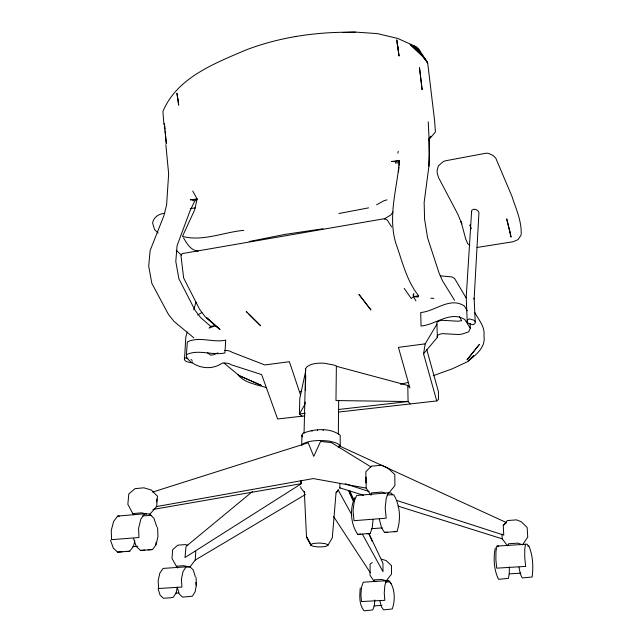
<?xml version="1.0" encoding="UTF-8"?>
<svg xmlns="http://www.w3.org/2000/svg" width="643" height="643" viewBox="0 0 643 643"><rect width="100%" height="100%" fill="white"/><g stroke="black" fill="none" stroke-linecap="round" stroke-linejoin="round"><path stroke-width="0.96" d="M376.139 581.602L374.282 581.473L374.29 579.898L381.524 579.472L386.274 580.774L391.539 574.038L391.45 565.615L386.113 560.559L381.395 559.169M454.569 300.329L442.601 280.975L438.992 272.809L427.603 237.918L424.573 219.086L424.147 202.392L428.921 166.232L429.09 139.177L428.238 121.824M338.322 433.977L338.676 400.243M339.85 488.367L339.898 483.391M340.26 446.612L340.187 435.182C329.891 427.499 314.548 428.752 303.062 433.237L301.937 435.126L301.671 445.671M509.344 566.981L509.272 573.452L508.452 578.354L498.526 579.311C493.888 569.811 493.197 558.22 495.303 547.932M304.059 433.229L305.626 368.584L307.073 366.743L309.717 365.111A15.472 5.787 1 0 1 324.233 363.231L333.661 364.975A15.456 5.779 1 0 1 337.109 366.55M305.095 402.188L305.047 404.182L299.397 413.955L302.025 416.206M305.385 390.188L305.746 375.19M300.996 480.747L300.924 483.729L152.905 509.465M301.173 480.876L301.101 483.857L184.999 557.529L185.948 547.161M428.921 166.232L429.54 154.875L429.09 139.177M475.217 321.862L474.132 298.256L474.124 299.075L478.898 213.468A8.954 4.453 -3.6 0 0 477.492 210.591L476.037 209.497L473.618 209.24L471.817 210.221L471.592 211.595L466.215 297.331L467.22 321.765M187.812 545.256L185.248 544.605L177.822 545.16L172.654 549.652L172.011 558.437L176.327 566.21L183.802 565.703L189.838 567.134L195.223 560.069L195.785 551.324M192.771 361.977L191.646 362.845L187.226 361.832A8.93 3.344 3.7 0 1 184.461 359.67L185.859 336.811L187.266 331.989M186.406 354.711L187.338 341.955C199.008 335.992 213.171 343.008 225.693 340.131L224.954 352.943C212.359 355.764 198.189 348.868 186.406 354.711L186.719 357.821C195.424 368.134 210.904 371.011 222.173 363.158A6.679 2.492 3 0 1 231.279 364.782L261.637 374.588L277.631 418.971L304.999 415.868M404.214 288.402L411.295 298.545L413.433 296.592L418.022 297.01L418.657 295.828C406.464 280.597 402.261 261.146 395.799 243.15C387.608 215.509 397.35 188.262 399.343 160.621L391.442 161.465L394.143 161.602L399.343 160.621M374.797 599.975L374.363 605.602L372.771 609.926L364.139 610.85C358.882 604.645 359.598 595.563 360.273 587.951M156.546 501.918L156.779 499.097M398.459 171.914L398.933 167.164M399.126 165.267L399.215 160.573M373.077 519.632L372.193 528.056L370.175 533.489L357.757 534.389C350.636 524.133 349.519 508.975 354.791 497.69M415.933 300.9L413.433 296.592L413.811 293.682L412.967 295.306M525.516 544.195L524.72 549.379L524.776 557.899L525.661 566.411L496.709 568.155L495.874 559.715L495.978 551.26L496.967 546.108L527.147 544.171L528.208 546.437M338.74 412.042L436.734 400.935L423.56 353.779L425.2 343.844L436.967 324.112M177.291 587.027L176.15 592.862L173.256 597.307L169.744 597.861L163.394 598.223L160.083 595.145L158.114 588.795M155.582 544.951L156.161 542.266M305.658 371.156L299.807 398.322L299.397 413.955L305.377 413.272M192.763 191.003L197.104 199.065L194.628 209.956L182.467 236.399C202.85 241.816 223.459 232.187 243.729 230.355M134.765 540.867L133.551 546.204L129.733 551.228L117.573 552.112L113.281 548.101L110.508 540.176M395.943 161.337L395.525 163.153L399.407 162.422M397.824 153.147L398.242 151.322M338.668 447.641L339.118 445.816L506.604 522.663L503.252 525.435L503.766 535.113L396.819 500.479M193.744 309.838L195.994 302.13M323.107 430.593L323.325 429.918M379.338 519.174L381.596 527.895L384.538 532.412L396.924 531.512C401.095 519.769 400.155 505.438 393.717 494.716L387.11 494.925M388.3 492.763L386.202 498.454L385.189 508.05L386.178 518.178L353.996 520.693L353.055 510.671L354.269 501.146L356.616 495.496L388.3 492.763L391.474 493.197L392.471 494.797M197.104 199.065L192.546 199.933L190.224 199.756L197.104 199.065L194.66 201.227L190.039 210.808L177.058 245.787L175.796 261.484L178.899 278.805L194.974 310.143L200.439 317.377L210.695 326.355L215.276 325.679L219.914 329.393L206.933 317.955L219.914 329.393M470.121 323.55L470.33 328.356L468.602 331.868L462.213 334.055L458.636 334.529L442.513 333.629A7.177 2.861 -1.8 0 0 437.361 337.358L423.56 353.779M304.332 491.429L306.502 536.825L310.649 544.685A13.672 3.102 0.9 0 0 313.471 546.365L318.454 546.944A13.704 3.119 1 0 0 325.655 546.437L327.906 545.344L332.31 537.821L336.04 492.771L338.523 489.998L336.072 492.731M302.049 445.06L302.805 443.831L306.389 442.352A19.411 5.996 1 0 1 323.148 440.6L329.192 441.074L334.111 442.304A19.411 5.996 1 0 1 340.091 445.744M393.066 211.877L390.976 214.85L384.217 219.014M144.659 513.765L140.809 519.174L138.599 528.289L138.944 537.516L111.552 539.662L111.255 530.515L113.602 521.473L117.629 516.096L144.659 513.765L149.634 513.99L153.934 518.29L156.763 526.778M133.487 538.376L136.22 546.373L140.407 550.424L152.552 549.548L156.225 544.492L157.945 536.439L157.575 527.469M388.943 492.98L394.931 485.545L394.802 474.454L387.512 467.815L381.629 465.21L371.292 466.191L365.851 471.769L365.859 482.925M430.866 136.332L428.929 138.639L430.842 136.308M428.431 140.246L435.424 131.919L434.604 120.715L427.691 62.942L418.521 48.563L415.306 46.344L397.776 38.459L377.465 33.629L356.439 32.15L342.775 32.471M503.252 525.435L507.359 520.557L516.522 519.874L521.192 521.722L527.139 527.421L527.734 537.058L522.574 544.854L517.88 543.126L508.629 543.753L507.576 545.859L502.199 538.826L501.942 534.044M149.289 514.898L156.643 506.58L157.471 496.227L151.354 490.03L143.871 487.812L135.022 488.656L128.801 493.92L127.853 504.329L132.796 513.588L134.041 514.842M210.695 326.355L209.071 328.123L215.276 325.679L205.093 316.678L199.66 309.428L183.665 278.025L180.964 255.536L182.178 253.615L384.377 218.7L387.239 220.035L391.643 226.963M436.734 400.935L438.558 399.311L438.325 391.274L426.743 349.559M186.116 546.381L252.466 491.557M184.228 358.794L185.353 357.902L188.061 358.264M372.305 562.601L370.111 564.007L370.03 575.34L374.282 581.473M195.223 560.069L305.489 494.499M197.682 314.982L201.862 312.546M376.605 204.812L384.225 200.592L387.038 199.885M310.649 544.685L312.86 543.584A13.591 3.07 0.9 0 1 320.134 543.062L325.165 543.648A13.632 3.086 1 0 1 327.906 545.344M217.856 352.854L213.645 354.743L210.615 355.161L207.472 352.75M152.656 492.056L308.222 442.746L313.752 456.393L320.576 441.452L331.338 442.553L371.124 467.019M433.165 375.705L452.222 368.849L467.791 361.551L473.666 355.627L468.313 360.932C476.238 354.695 485.963 347.091 483.938 335.718C485.224 326.773 478.617 319.796 474.751 312.466M400.541 384.297L408.209 382.424M368.552 207.874L338.909 213.524M249.283 241.511L285.018 234.382L323.035 228.763M344.769 32.471L355.563 32.279C318.052 31.539 280.187 36.723 245.079 50.323C214.264 63.609 177.725 77.481 163.354 110.443L162.92 111.577L163.925 124.501M164.801 213.38C159.11 213.572 153.548 217.093 152.592 223.033L154.593 229.623L158.21 233.063M190.248 208.613L195.601 207.842M156.169 506.628L313.302 478.569L366.148 488.085L370.85 495.094M477.002 247.475L513.138 241.736L517.969 239.646L521.103 235.137C522.068 221.811 515.959 208.871 511.949 196.332L495.697 157.985L493.245 155.622L489.966 154.007L487.659 153.155L484.87 153.42L445.985 160.702L443.485 161.425L438.373 165.838L437.095 170.443L437.224 173.425L438.679 177.789L457.969 214.521L461.819 223.877L461.063 221.61L465.749 239.14L467.718 243.705L469.856 245.337M413.433 296.592L418.657 295.828M295.049 36.571L296.085 36.434M425.2 343.844L398.419 347.365L409.888 387.922L407.791 385.446L336.369 366.277L335.967 400.565L408.072 401.545L410.178 403.949M338.282 409.519L408.072 401.545L407.791 385.446M388.718 580.573L386.387 580.838L384.852 585.508L384.249 592.983L384.827 600.313L361.454 601.543L360.908 594.261L361.615 586.834L363.279 582.196L388.718 580.573L391.048 583.723M132.796 513.588L141.717 512.817L146.451 514.119M142.674 515.839L150.928 515.461M132.723 546.671L137.698 546.293M371.702 528.683L382.497 527.871M189.741 566.596L186.116 566.869L183.006 571.571L181.39 579.327L181.945 587.067L158.66 588.482L158.13 580.79L159.842 573.09L163.089 568.412L189.741 566.596L193.286 569.963L195.335 576.779M117.573 552.112L122.21 551.79M125.144 551.549L129.733 551.228M140.407 550.424L144.908 550.111M148.099 549.861L152.552 549.548M384.538 532.412L387.399 532.219M394.135 531.697L396.924 531.512M367.193 533.69L370.175 533.489M357.757 534.389L360.811 534.18M175.652 593.168L178.633 592.991M509.232 573.853L520.951 573.17M385.31 582.06L389.947 581.786C395.148 589.486 395.252 600.361 392.262 608.961L383.654 609.885L381.508 606.976L379.876 600.819M373.953 605.859L381.934 605.449M496.967 546.108L498.799 546.068M299.759 391.587L301.68 391.643M117.629 516.096L119.349 516.168M440.19 275.847L451.941 276.924L454.617 278.515L466.054 297.805M430.858 298.175L433.824 298.448M266.435 387.665C257.079 384.482 243.745 382.987 237.765 374.339L239.083 375.584L261.484 385.47L239.083 375.584L224.005 363.062M339.713 487.804L363.608 495.311M398.017 506.113L502.199 538.826M345.259 483.785L369.13 491.509M198.229 251.116C190.545 250.376 187.049 243.689 183.512 237.878M385.205 493.422L381.805 492.024L371.365 492.932L371.373 494.893M311.204 430.577L312.329 431.107M192.546 199.933L194.66 201.227M193.808 337.824L173.98 321.347L168.329 314.218L151.804 283.258L148.694 266.106L150.132 250.513L163.917 215.686L166.609 204.86L168.651 173.859L165.854 144.619M176.27 250.264L181.334 255.078M247.571 312.82L246.197 311.453L260.664 325.784L248.954 314.186M422.411 55.981L413.594 45.725L424.597 58.24L427.691 62.942L415.306 46.344L425.553 59.638L423.665 57.444M304.766 492.779L301.012 488.238L300.651 486.59M176.327 566.21L177.693 567.954M333.58 516.506L370.135 572.463M470.33 328.356L464.889 319.603C450.373 310.36 435.737 324.795 421.052 326.017L420.731 312.53C435.343 311.268 449.883 296.527 464.318 305.955L467.276 310.826M338.001 489.685L351.882 514.979M362.411 534.164L382.995 571.667L382.939 563.18L368.841 533.288M459.343 316.436L461.674 320.72L458.121 321.211L442.087 320.294A7.137 2.926 -1.9 0 0 436.878 322.577L437.361 337.358M348.763 490.713L353.891 501.58M348.98 491.71L353.176 500.793M528.723 545.545C532.862 555.303 533.537 566.555 532.123 577.004L522.237 577.961L520.509 574.4L518.933 567.134M349.72 490.649L354.172 500.672M368.736 533.465L372.377 541.663M317.353 429.91L317.594 430.537M300.514 394.947L289.398 361.712L264.82 364.943L231.962 352.235A6.647 2.548 3.1 0 0 224.576 350.435M177.331 587.638L179.276 594.028L182.516 597.138L192.361 596.214L195.15 591.753L196.412 584.897L196.059 577.422M471.022 228.651L469.985 224.929L470.973 228.731M301.937 435.126L302.282 436.991M397.205 43.185L399.07 56.062L396.771 39.85L398.21 49.76M164.921 129.163L164.367 123.4L166.296 143.566L165.106 131.084M195.793 582.462L196.027 585.299M366.14 477.082L366.148 488.085M471.584 212.487A8.994 4.477 -3.9 0 1 471.592 211.595M190.987 359.509A8.906 3.319 3.9 0 1 192.161 360.434M305.779 370.561A15.448 5.771 1 0 1 305.626 368.584M467.574 319.917L467.22 320.97A9.798 4.003 -2.6 0 0 468.803 323.525L472.999 324.731L474.839 323.694L475.201 322.657A9.749 3.979 -2.4 0 0 473.65 320.085L469.414 318.864L467.574 319.917M479.276 344.56L467.075 359.775L479.276 344.56M421.912 55.507L410.154 44.471L424.597 58.24L421.912 55.507M370.858 309.854L359.035 294.526L370.858 309.854M311.083 545.248L306.502 536.825L311.083 545.248M510.044 232.051L506.684 218.829L511.048 237.13L510.044 232.051M177.902 99.319L176.921 93.211L178.69 105.195L177.902 99.319M422.105 89.618L419.509 67.82L422.105 89.618"/></g></svg>
